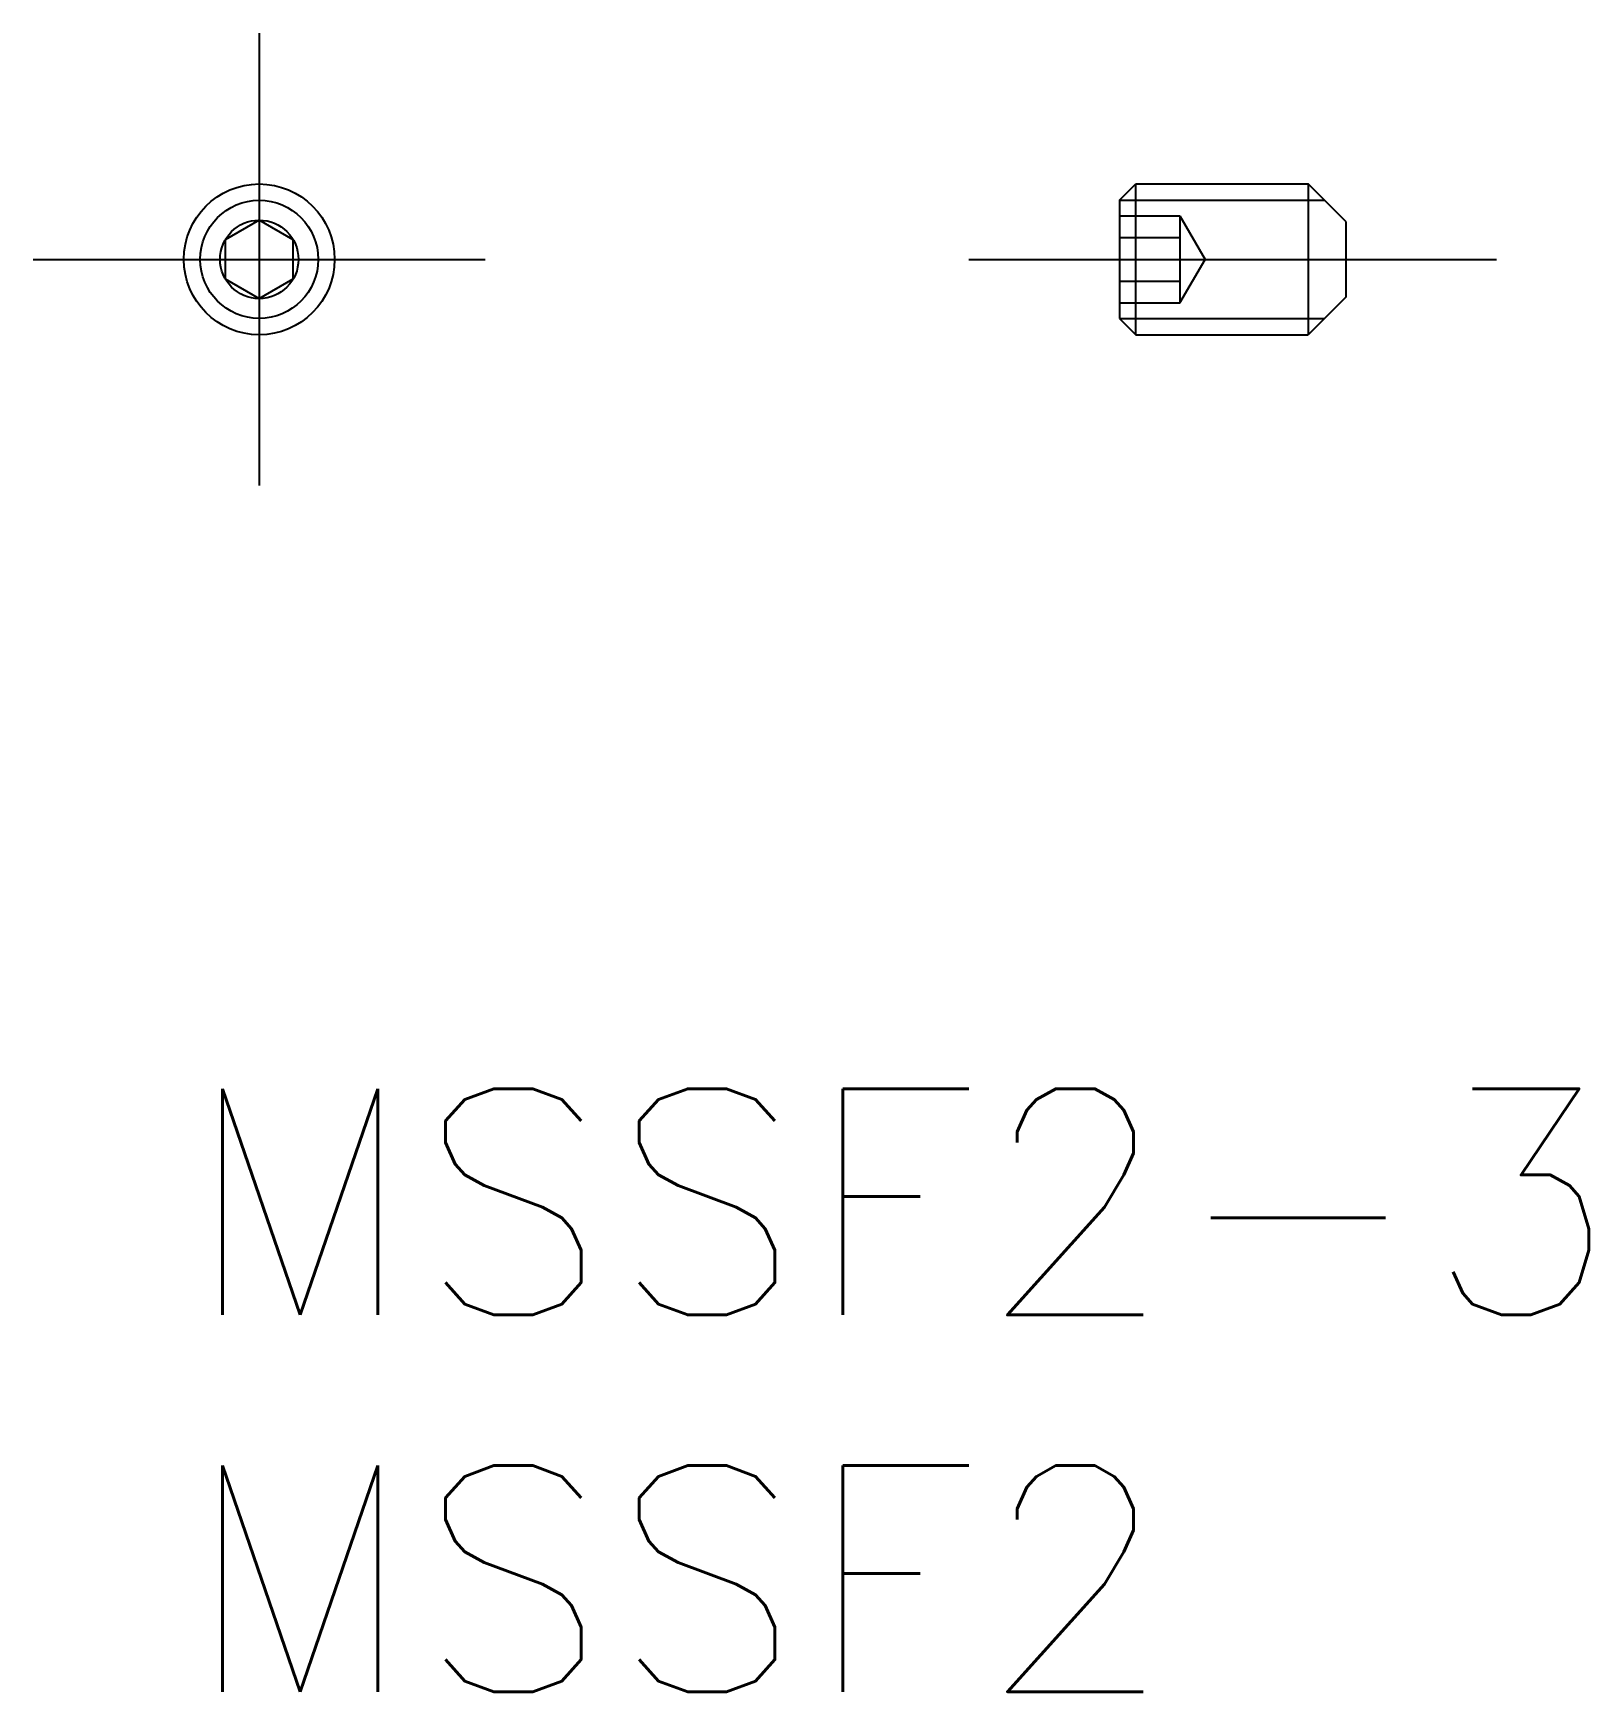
# Model space of a CAD drawing. Extents: x -2 to 18.6, y -8 to 14.
import ezdxf

# ---------------------------------------------------------------- set-up
doc = ezdxf.new("R2010")
doc.units = 0
doc.header["$LTSCALE"] = 0.5
doc.linetypes.add('CENTER', pattern=[50.8, 31.75, -6.35, 6.35, -6.35])
doc.linetypes.add('DASHED', pattern=[19.05, 12.7, -6.35])
for name, color, linetype in [('MSM_CENTER', 1, 'CENTER'), ('MSM_CONTINUOUS', 7, 'CONTINUOUS'), ('MSM_DASHED', 4, 'DASHED'), ('MSM_NARROW', 5, 'CONTINUOUS'), ('MSM_PART_NUMBER', 7, 'CONTINUOUS')]:
    doc.layers.add(name, color=color, linetype=linetype)
doc.styles.get("Standard").update_dxf_attribs({"font": 'txt.shx', "height": 3, "bigfont": 'bigfont.shx'})

# ---------------------------------------------------------------- blocks, each defined once
blk = doc.blocks.new('*U2')
at = {"layer": 'MSM_PART_NUMBER'}
blk.add_text('MSSF2-3', height=3, dxfattribs=at).set_placement((0, -3))
blk = doc.blocks.new('*U3')
at = {"layer": 'MSM_PART_NUMBER'}
blk.add_text('MSSF2', height=3, dxfattribs=at).set_placement((0, -8))

msp = doc.modelspace()

# ---------------------------------------------------------------- linework, layer by layer
at = {"layer": 'MSM_CENTER'}
for p, q in [((1, 14), (1, 8)), ((-2, 11), (4, 11)), ((10.417, 11), (17.417, 11))]:
    msp.add_line(p, q, dxfattribs=at)
at = {"layer": 'MSM_CONTINUOUS'}
for p, q in [((12.417, 11.783), (12.633, 12)), ((12.633, 12), (14.917, 12)), ((12.633, 10), (12.633, 12)), ((15.417, 11.5), (14.917, 12)), ((14.917, 12), (14.917, 10)), ((12.417, 11.783), (12.417, 10.216)), ((1, 11.52), (0.55, 11.26)), ((1.45, 11.26), (1, 11.52)), ((15.417, 11.5), (15.417, 10.5)), ((0.55, 11.26), (0.55, 10.74)), ((1.45, 10.74), (1.45, 11.26)), ((0.55, 10.74), (1, 10.48)), ((1, 10.48), (1.45, 10.74)), ((15.417, 10.5), (14.917, 10)), ((12.417, 10.216), (12.633, 10)), ((12.633, 10), (14.917, 10))]:
    msp.add_line(p, q, dxfattribs=at)
for radius in [1, 0.52]:
    msp.add_circle((1, 11), radius, dxfattribs=at)
at = {"layer": 'MSM_DASHED'}
for p, q in [((12.417, 11.577), (13.217, 11.577)), ((13.217, 11.577), (13.55, 11)), ((13.217, 11.577), (13.217, 10.423)), ((12.417, 11.289), (13.217, 11.289)), ((13.217, 10.423), (13.55, 11)), ((12.417, 10.711), (13.217, 10.711)), ((12.417, 10.423), (13.217, 10.423))]:
    msp.add_line(p, q, dxfattribs=at)
at = {"layer": 'MSM_NARROW'}
for p, q in [((12.417, 11.783), (15.133, 11.783)), ((12.417, 10.216), (15.133, 10.216))]:
    msp.add_line(p, q, dxfattribs=at)
msp.add_circle((1, 11), 0.783, dxfattribs=at)

# ---------------------------------------------------------------- block references
at = {"layer": 'MSM_CONTINUOUS'}
for name in ['*U2', '*U3']:
    msp.add_blockref(name, (0, 0), dxfattribs=at)

doc.saveas('drawing.dxf')
